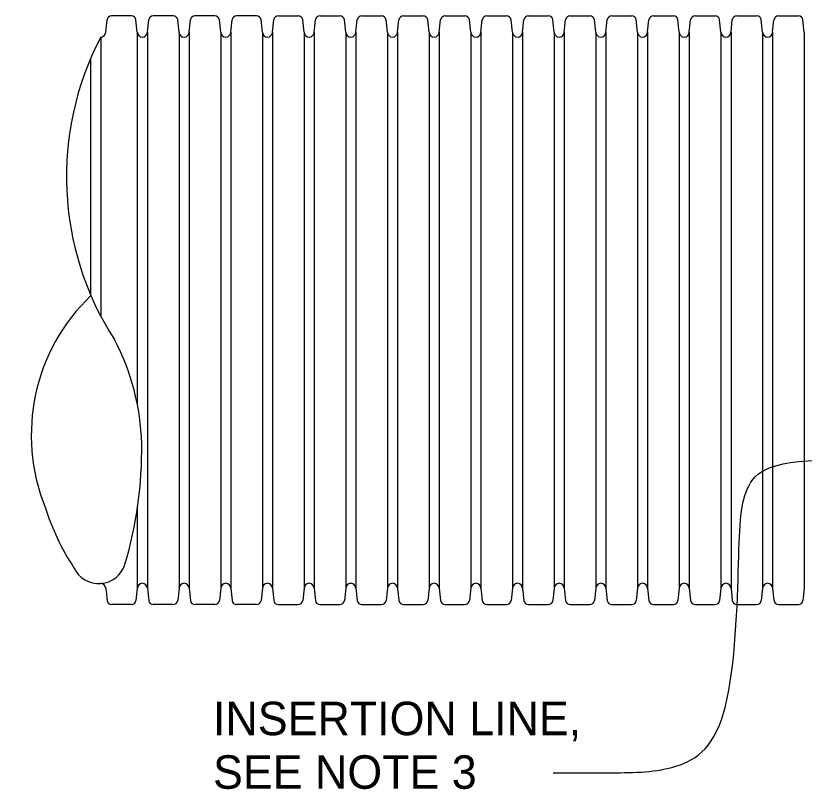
# Model space of a CAD drawing. Extents: x -894 to 866, y -472 to 714.
# Drawn here: x 7.6 to 172.5, y -197 to -35.3 of the extents above; entities that cross this region are included whole.
import ezdxf

# ---------------------------------------------------------------- set-up
doc = ezdxf.new("R2010")
doc.units = 0
doc.layers.add('56 Stage 3 Anno', color=7, linetype='Continuous')
doc.layers.add('60 Nongeo Data', color=7, linetype='Continuous')

msp = doc.modelspace()

# ---------------------------------------------------------------- linework, layer by layer
at = {"layer": '56 Stage 3 Anno'}
msp.add_open_spline([(120, -193.59), (122.06, -193.59), (131.53, -193.59), (145.3, -193.59), (157.38, -186.52), (158.97, -147.28), (158.97, -133.14), (165.58, -127.89), (180.62, -128.36)], degree=3, dxfattribs=at)
at = {"layer": '60 Nongeo Data'}
for p, q in [((26.43, -38.77), (26.71, -36.21)), ((31.8, -35.35), (27.65, -35.35)), ((33.03, -38.77), (32.75, -36.21)), ((35.15, -38.77), (35.42, -36.21)), ((40.52, -35.35), (36.37, -35.35)), ((41.75, -38.77), (41.47, -36.21)), ((43.86, -38.77), (44.14, -36.21)), ((49.24, -35.35), (45.09, -35.35)), ((50.46, -38.77), (50.18, -36.21)), ((52.58, -38.77), (52.86, -36.21)), ((57.95, -35.35), (53.8, -35.35)), ((59.18, -38.77), (58.9, -36.21)), ((61.3, -38.77), (61.57, -36.21)), ((62.52, -35.35), (66.67, -35.35)), ((67.9, -38.77), (67.62, -36.21)), ((70.01, -38.77), (70.29, -36.21)), ((71.24, -35.35), (75.39, -35.35)), ((76.61, -38.77), (76.33, -36.21)), ((78.73, -38.77), (79.01, -36.21)), ((79.95, -35.35), (84.1, -35.35)), ((85.33, -38.77), (85.05, -36.21)), ((87.44, -38.77), (87.72, -36.21)), ((88.67, -35.35), (92.82, -35.35)), ((94.04, -38.77), (93.77, -36.21)), ((96.16, -38.77), (96.44, -36.21)), ((97.39, -35.35), (101.54, -35.35)), ((102.76, -38.77), (102.48, -36.21)), ((104.88, -38.77), (105.16, -36.21)), ((106.1, -35.35), (110.25, -35.35)), ((111.48, -38.77), (111.2, -36.21)), ((113.59, -38.77), (113.87, -36.21)), ((114.82, -35.35), (118.97, -35.35)), ((120.19, -38.77), (119.92, -36.21)), ((122.31, -38.77), (122.59, -36.21)), ((123.54, -35.35), (127.69, -35.35)), ((128.91, -38.77), (128.63, -36.21)), ((131.03, -38.77), (131.31, -36.21)), ((132.25, -35.35), (136.4, -35.35)), ((137.63, -38.77), (137.35, -36.21)), ((139.74, -38.77), (140.02, -36.21)), ((140.97, -35.35), (145.12, -35.35)), ((146.34, -38.77), (146.07, -36.21)), ((148.46, -38.77), (148.74, -36.21)), ((149.68, -35.35), (153.84, -35.35)), ((155.06, -38.77), (154.78, -36.21)), ((157.18, -38.77), (157.45, -36.21)), ((158.4, -35.35), (162.55, -35.35)), ((163.78, -38.77), (163.5, -36.21)), ((165.89, -38.77), (166.17, -36.21)), ((167.12, -35.35), (171.27, -35.35)), ((172.49, -38.77), (172.21, -36.21)), ((33.03, -38.77), (33.03, -116.53)), ((35.15, -38.77), (35.15, -155.03)), ((41.75, -38.77), (41.75, -155.03)), ((43.86, -38.77), (43.86, -155.03)), ((50.46, -38.77), (50.46, -155.03)), ((52.58, -38.77), (52.58, -155.03)), ((59.18, -38.77), (59.18, -155.03)), ((61.3, -38.77), (61.3, -155.03)), ((67.9, -38.77), (67.9, -155.03)), ((70.01, -38.77), (70.01, -155.03)), ((76.61, -38.77), (76.61, -155.03)), ((78.73, -38.77), (78.73, -155.03)), ((85.33, -38.77), (85.33, -155.03)), ((87.44, -38.77), (87.44, -155.03)), ((94.04, -38.77), (94.04, -155.03)), ((96.16, -38.77), (96.16, -155.03)), ((102.76, -38.77), (102.76, -155.03)), ((104.88, -38.77), (104.88, -155.03)), ((111.48, -38.77), (111.48, -155.03)), ((113.59, -38.77), (113.59, -155.03)), ((120.19, -38.77), (120.19, -155.03)), ((122.31, -38.77), (122.31, -155.03)), ((128.91, -38.77), (128.91, -155.03)), ((131.03, -38.77), (131.03, -155.03)), ((137.63, -38.77), (137.63, -155.03)), ((139.74, -38.77), (139.74, -155.03)), ((146.34, -38.77), (146.34, -155.03)), ((148.46, -38.77), (148.46, -155.03)), ((155.06, -38.77), (155.06, -155.03)), ((157.18, -38.77), (157.18, -155.03)), ((163.78, -38.77), (163.78, -155.03)), ((165.89, -38.77), (165.89, -155.03)), ((172.49, -38.77), (172.49, -155.03)), ((25.37, -39.83), (25.37, -98.11)), ((23.25, -44.29), (23.25, -93.65)), ((33.03, -138.35), (33.03, -155.03)), ((26.43, -155.03), (26.71, -157.59)), ((33.03, -155.03), (32.75, -157.59)), ((35.15, -155.03), (35.42, -157.59)), ((41.75, -155.03), (41.47, -157.59)), ((43.86, -155.03), (44.14, -157.59)), ((50.46, -155.03), (50.18, -157.59)), ((52.58, -155.03), (52.86, -157.59)), ((59.18, -155.03), (58.9, -157.59)), ((61.3, -155.03), (61.57, -157.59)), ((67.9, -155.03), (67.62, -157.59)), ((70.01, -155.03), (70.29, -157.59)), ((76.61, -155.03), (76.33, -157.59)), ((78.73, -155.03), (79.01, -157.59)), ((85.33, -155.03), (85.05, -157.59)), ((87.44, -155.03), (87.72, -157.59)), ((94.04, -155.03), (93.77, -157.59)), ((96.16, -155.03), (96.44, -157.59)), ((102.76, -155.03), (102.48, -157.59)), ((104.88, -155.03), (105.16, -157.59)), ((111.48, -155.03), (111.2, -157.59)), ((113.59, -155.03), (113.87, -157.59)), ((120.19, -155.03), (119.92, -157.59)), ((122.31, -155.03), (122.59, -157.59)), ((128.91, -155.03), (128.63, -157.59)), ((131.03, -155.03), (131.31, -157.59)), ((137.63, -155.03), (137.35, -157.59)), ((139.74, -155.03), (140.02, -157.59)), ((146.34, -155.03), (146.07, -157.59)), ((148.46, -155.03), (148.74, -157.59)), ((155.06, -155.03), (154.78, -157.59)), ((157.18, -155.03), (157.45, -157.59)), ((163.78, -155.03), (163.5, -157.59)), ((165.89, -155.03), (166.17, -157.59)), ((172.49, -155.03), (172.21, -157.59)), ((31.8, -158.45), (27.65, -158.45)), ((40.52, -158.45), (36.37, -158.45)), ((49.24, -158.45), (45.09, -158.45)), ((57.95, -158.45), (53.8, -158.45)), ((62.52, -158.45), (66.67, -158.45)), ((71.24, -158.45), (75.39, -158.45)), ((79.95, -158.45), (84.1, -158.45)), ((88.67, -158.45), (92.82, -158.45)), ((97.39, -158.45), (101.54, -158.45)), ((106.1, -158.45), (110.25, -158.45)), ((114.82, -158.45), (118.97, -158.45)), ((123.54, -158.45), (127.69, -158.45)), ((132.25, -158.45), (136.4, -158.45)), ((140.97, -158.45), (145.12, -158.45)), ((149.68, -158.45), (153.84, -158.45)), ((158.4, -158.45), (162.55, -158.45)), ((167.12, -158.45), (171.27, -158.45))]:
    msp.add_line(p, q, dxfattribs=at)
for centre, major_axis, ratio, start_param, end_param in [((27.68, -36.32), (-0.975, 0), 0.996016, 4.735407, 6.17345), ((31.78, -36.32), (-0.975, 0), 0.996016, 3.251328, 4.689371), ((36.39, -36.32), (-0.975, 0), 0.996016, 4.735407, 6.17345), ((40.5, -36.32), (-0.975, 0), 0.996016, 3.251328, 4.689371), ((45.11, -36.32), (-0.975, 0), 0.996016, 4.735407, 6.17345), ((49.22, -36.32), (-0.975, 0), 0.996016, 3.251328, 4.689371), ((53.83, -36.32), (-0.975, 0), 0.996016, 4.735407, 6.17345), ((57.93, -36.32), (-0.975, 0), 0.996016, 3.251328, 4.689371), ((62.54, -36.32), (-0.975, 0), 0.996016, 4.735407, 6.17345), ((66.65, -36.32), (-0.975, 0), 0.996016, 3.251328, 4.689371), ((71.26, -36.32), (-0.975, 0), 0.996016, 4.735407, 6.17345), ((75.36, -36.32), (-0.975, 0), 0.996016, 3.251328, 4.689371), ((79.98, -36.32), (-0.975, 0), 0.996016, 4.735407, 6.17345), ((84.08, -36.32), (-0.975, 0), 0.996016, 3.251328, 4.689371), ((88.69, -36.32), (-0.975, 0), 0.996016, 4.735407, 6.17345), ((92.8, -36.32), (-0.975, 0), 0.996016, 3.251328, 4.689371), ((97.41, -36.32), (-0.975, 0), 0.996016, 4.735407, 6.17345), ((101.51, -36.32), (-0.975, 0), 0.996016, 3.251328, 4.689371), ((106.12, -36.32), (-0.975, 0), 0.996016, 4.735407, 6.17345), ((110.23, -36.32), (-0.975, 0), 0.996016, 3.251328, 4.689371), ((114.84, -36.32), (-0.975, 0), 0.996016, 4.735407, 6.17345), ((118.95, -36.32), (-0.975, 0), 0.996016, 3.251328, 4.689371), ((123.56, -36.32), (-0.975, 0), 0.996016, 4.735407, 6.17345), ((127.66, -36.32), (-0.975, 0), 0.996016, 3.251328, 4.689371), ((132.27, -36.32), (-0.975, 0), 0.996016, 4.735407, 6.17345), ((136.38, -36.32), (-0.975, 0), 0.996016, 3.251328, 4.689371), ((140.99, -36.32), (-0.975, 0), 0.996016, 4.735407, 6.17345), ((145.1, -36.32), (-0.975, 0), 0.996016, 3.251328, 4.689371), ((149.71, -36.32), (-0.975, 0), 0.996016, 4.735407, 6.17345), ((153.81, -36.32), (-0.975, 0), 0.996016, 3.251328, 4.689371), ((158.42, -36.32), (-0.975, 0), 0.996016, 4.735407, 6.17345), ((162.53, -36.32), (-0.975, 0), 0.996016, 3.251328, 4.689371), ((167.14, -36.32), (-0.975, 0), 0.996016, 4.735407, 6.17345), ((171.25, -36.32), (-0.975, 0), 0.996016, 3.251328, 4.689371), ((25.3, -38.7), (1.13, 0), 0.996016, 4.773615, 6.225745), ((34.16, -38.7), (-1.13, 0), 0.996016, 0.05744, 1.50957), ((34.02, -38.7), (1.13, 0), 0.996016, 4.773615, 6.225745), ((42.87, -38.7), (-1.13, 0), 0.996016, 0.05744, 1.50957), ((42.74, -38.7), (1.13, 0), 0.996016, 4.773615, 6.225745), ((51.59, -38.7), (-1.13, 0), 0.996016, 0.05744, 1.50957), ((51.45, -38.7), (1.13, 0), 0.996016, 4.773615, 6.225745), ((60.31, -38.7), (-1.13, 0), 0.996016, 0.05744, 1.50957), ((60.17, -38.7), (1.13, 0), 0.996016, 4.773615, 6.225745), ((69.02, -38.7), (-1.13, 0), 0.996016, 0.05744, 1.50957), ((68.88, -38.7), (1.13, 0), 0.996016, 4.773615, 6.225745), ((77.74, -38.7), (-1.13, 0), 0.996016, 0.05744, 1.50957), ((77.6, -38.7), (1.13, 0), 0.996016, 4.773615, 6.225745), ((86.46, -38.7), (-1.13, 0), 0.996016, 0.05744, 1.50957), ((86.32, -38.7), (1.13, 0), 0.996016, 4.773615, 6.225745), ((95.17, -38.7), (-1.13, 0), 0.996016, 0.05744, 1.50957), ((95.03, -38.7), (1.13, 0), 0.996016, 4.773615, 6.225745), ((103.89, -38.7), (-1.13, 0), 0.996016, 0.05744, 1.50957), ((103.75, -38.7), (1.13, 0), 0.996016, 4.773615, 6.225745), ((112.6, -38.7), (-1.13, 0), 0.996016, 0.05744, 1.50957), ((112.47, -38.7), (1.13, 0), 0.996016, 4.773615, 6.225745), ((121.32, -38.7), (-1.13, 0), 0.996016, 0.05744, 1.50957), ((121.18, -38.7), (1.13, 0), 0.996016, 4.773615, 6.225745), ((130.04, -38.7), (-1.13, 0), 0.996016, 0.05744, 1.50957), ((129.9, -38.7), (1.13, 0), 0.996016, 4.773615, 6.225745), ((138.75, -38.7), (-1.13, 0), 0.996016, 0.05744, 1.50957), ((138.62, -38.7), (1.13, 0), 0.996016, 4.773615, 6.225745), ((147.47, -38.7), (-1.13, 0), 0.996016, 0.05744, 1.50957), ((147.33, -38.7), (1.13, 0), 0.996016, 4.773615, 6.225745), ((156.19, -38.7), (-1.13, 0), 0.996016, 0.05744, 1.50957), ((156.05, -38.7), (1.13, 0), 0.996016, 4.773615, 6.225745), ((164.9, -38.7), (-1.13, 0), 0.996016, 0.05744, 1.50957), ((164.77, -38.7), (1.13, 0), 0.996016, 4.773615, 6.225745), ((79.77, -68.97), (0, 62.3), 0.988098, 1.083961, 2.149446), ((50.41, -123.02), (0, 40.04), 0.988098, 0.753982, 1.956425), ((-14.38, -126.15), (0, 48.93), 0.988098, 4.74081, 5.204278), ((-49.38, -125.78), (0, 84.34), 0.988098, 4.420898, 4.724525), ((61.19, -122.79), (0, -50.38), 0.988098, 5.020733, 5.300858), ((24.97, -148.21), (0, -5.83), 0.988098, 5.163399, 7.537833), ((25.3, -155.1), (1.13, 0), 0.996016, 0.05744, 1.50957), ((34.16, -155.1), (-1.13, 0), 0.996016, 4.773615, 6.225745), ((34.02, -155.1), (1.13, 0), 0.996016, 0.05744, 1.50957), ((42.87, -155.1), (-1.13, 0), 0.996016, 4.773615, 6.225745), ((42.74, -155.1), (1.13, 0), 0.996016, 0.05744, 1.50957), ((51.59, -155.1), (-1.13, 0), 0.996016, 4.773615, 6.225745), ((51.45, -155.1), (1.13, 0), 0.996016, 0.05744, 1.50957), ((60.31, -155.1), (-1.13, 0), 0.996016, 4.773615, 6.225745), ((60.17, -155.1), (1.13, 0), 0.996016, 0.05744, 1.50957), ((69.02, -155.1), (-1.13, 0), 0.996016, 4.773615, 6.225745), ((68.88, -155.1), (1.13, 0), 0.996016, 0.05744, 1.50957), ((77.74, -155.1), (-1.13, 0), 0.996016, 4.773615, 6.225745), ((77.6, -155.1), (1.13, 0), 0.996016, 0.05744, 1.50957), ((86.46, -155.1), (-1.13, 0), 0.996016, 4.773615, 6.225745), ((86.32, -155.1), (1.13, 0), 0.996016, 0.05744, 1.50957), ((95.17, -155.1), (-1.13, 0), 0.996016, 4.773615, 6.225745), ((95.03, -155.1), (1.13, 0), 0.996016, 0.05744, 1.50957), ((103.89, -155.1), (-1.13, 0), 0.996016, 4.773615, 6.225745), ((103.75, -155.1), (1.13, 0), 0.996016, 0.05744, 1.50957), ((112.6, -155.1), (-1.13, 0), 0.996016, 4.773615, 6.225745), ((112.47, -155.1), (1.13, 0), 0.996016, 0.05744, 1.50957), ((121.32, -155.1), (-1.13, 0), 0.996016, 4.773615, 6.225745), ((121.18, -155.1), (1.13, 0), 0.996016, 0.05744, 1.50957), ((130.04, -155.1), (-1.13, 0), 0.996016, 4.773615, 6.225745), ((129.9, -155.1), (1.13, 0), 0.996016, 0.05744, 1.50957), ((138.75, -155.1), (-1.13, 0), 0.996016, 4.773615, 6.225745), ((138.62, -155.1), (1.13, 0), 0.996016, 0.05744, 1.50957), ((147.47, -155.1), (-1.13, 0), 0.996016, 4.773615, 6.225745), ((147.33, -155.1), (1.13, 0), 0.996016, 0.05744, 1.50957), ((156.19, -155.1), (-1.13, 0), 0.996016, 4.773615, 6.225745), ((156.05, -155.1), (1.13, 0), 0.996016, 0.05744, 1.50957), ((164.9, -155.1), (-1.13, 0), 0.996016, 4.773615, 6.225745), ((164.77, -155.1), (1.13, 0), 0.996016, 0.05744, 1.50957), ((27.68, -157.48), (0.975, 0), 0.996016, 3.251328, 4.689371), ((31.78, -157.48), (0.975, 0), 0.996016, 4.735407, 6.17345), ((36.39, -157.48), (0.975, 0), 0.996016, 3.251328, 4.689371), ((40.5, -157.48), (0.975, 0), 0.996016, 4.735407, 6.17345), ((45.11, -157.48), (0.975, 0), 0.996016, 3.251328, 4.689371), ((49.22, -157.48), (0.975, 0), 0.996016, 4.735407, 6.17345), ((53.83, -157.48), (0.975, 0), 0.996016, 3.251328, 4.689371), ((57.93, -157.48), (0.975, 0), 0.996016, 4.735407, 6.17345), ((62.54, -157.48), (0.975, 0), 0.996016, 3.251328, 4.689371), ((66.65, -157.48), (0.975, 0), 0.996016, 4.735407, 6.17345), ((71.26, -157.48), (0.975, 0), 0.996016, 3.251328, 4.689371), ((75.36, -157.48), (0.975, 0), 0.996016, 4.735407, 6.17345), ((79.98, -157.48), (0.975, 0), 0.996016, 3.251328, 4.689371), ((84.08, -157.48), (0.975, 0), 0.996016, 4.735407, 6.17345), ((88.69, -157.48), (0.975, 0), 0.996016, 3.251328, 4.689371), ((92.8, -157.48), (0.975, 0), 0.996016, 4.735407, 6.17345), ((97.41, -157.48), (0.975, 0), 0.996016, 3.251328, 4.689371), ((101.51, -157.48), (0.975, 0), 0.996016, 4.735407, 6.17345), ((106.12, -157.48), (0.975, 0), 0.996016, 3.251328, 4.689371), ((110.23, -157.48), (0.975, 0), 0.996016, 4.735407, 6.17345), ((114.84, -157.48), (0.975, 0), 0.996016, 3.251328, 4.689371), ((118.95, -157.48), (0.975, 0), 0.996016, 4.735407, 6.17345), ((123.56, -157.48), (0.975, 0), 0.996016, 3.251328, 4.689371), ((127.66, -157.48), (0.975, 0), 0.996016, 4.735407, 6.17345), ((132.27, -157.48), (0.975, 0), 0.996016, 3.251328, 4.689371), ((136.38, -157.48), (0.975, 0), 0.996016, 4.735407, 6.17345), ((140.99, -157.48), (0.975, 0), 0.996016, 3.251328, 4.689371), ((145.1, -157.48), (0.975, 0), 0.996016, 4.735407, 6.17345), ((149.71, -157.48), (0.975, 0), 0.996016, 3.251328, 4.689371), ((153.81, -157.48), (0.975, 0), 0.996016, 4.735407, 6.17345), ((158.42, -157.48), (0.975, 0), 0.996016, 3.251328, 4.689371), ((162.53, -157.48), (0.975, 0), 0.996016, 4.735407, 6.17345), ((167.14, -157.48), (0.975, 0), 0.996016, 3.251328, 4.689371), ((171.25, -157.48), (0.975, 0), 0.996016, 4.735407, 6.17345)]:
    msp.add_ellipse(centre, major_axis=major_axis, ratio=ratio, start_param=start_param, end_param=end_param, dxfattribs=at)

# ---------------------------------------------------------------- texts
at = {"layer": '56 Stage 3 Anno'}
for s, p in [('INSERTION LINE,', (48.86, -185.74)), ('SEE NOTE 3', (48.86, -196.94))]:
    msp.add_text(s, height=7, dxfattribs=at).set_placement(p)

doc.saveas('drawing.dxf')
